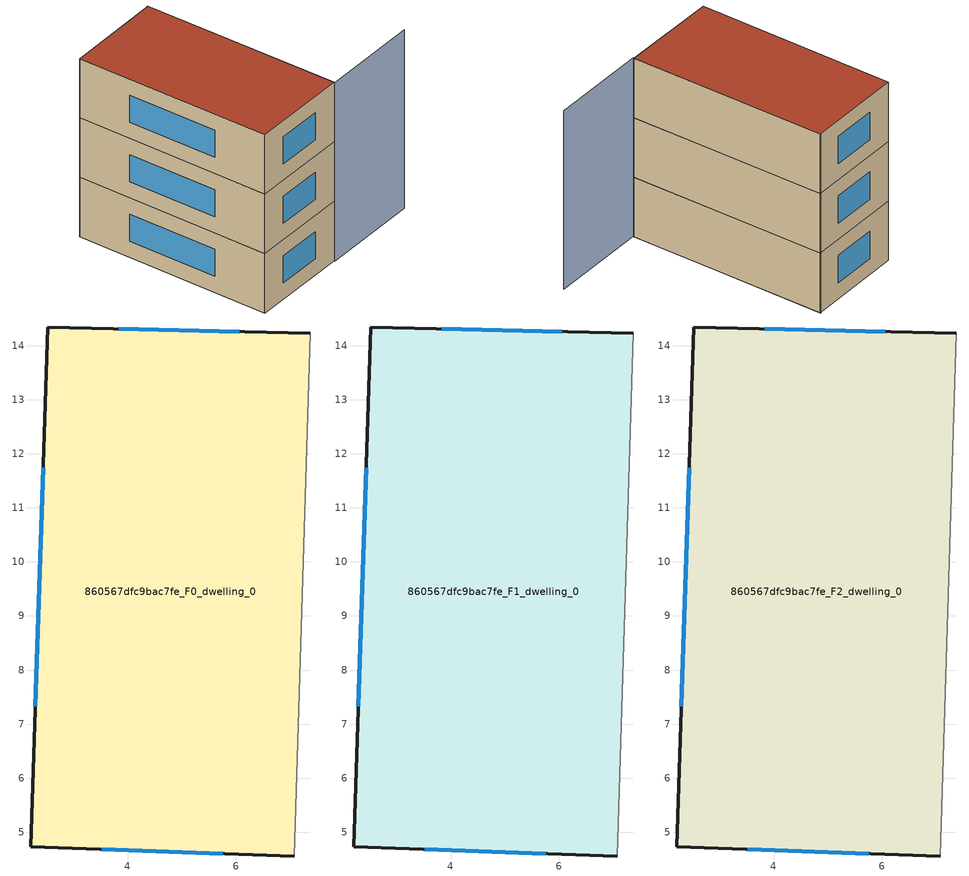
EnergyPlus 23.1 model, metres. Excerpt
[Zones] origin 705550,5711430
860567dfc9bac7fe_F0_dwelling_0
 floor ground (EU_floor_Construction): 7.38,14.24 7.08,4.56 2.2,4.73 2.52,14.35 z0
 wall outside (EU_wall_Construction): 7.38,14.24 2.52,14.35 2.2,4.73 7.08,4.56 z0:3
 wall adiabatic (EU_wall_Construction): 7.08,4.56 7.38,14.24 z0:3
 window (EU_Window_Construction): 6.07,14.27 3.84,14.32 / 3.52,4.68 5.76,4.6 / 2.43,11.75 2.29,7.33 z0.81:2.19
860567dfc9bac7fe_F1_dwelling_0
 floor to 860567dfc9bac7fe_F0_dwelling_0 (EU_floor_Construction): 7.38,14.24 7.08,4.56 2.2,4.73 2.52,14.35 z3
 wall outside (EU_wall_Construction): 7.38,14.24 2.52,14.35 2.2,4.73 7.08,4.56 z3:6
 wall adiabatic (EU_wall_Construction): 7.08,4.56 7.38,14.24 z3:6
 window (EU_Window_Construction): 6.07,14.27 3.84,14.32 / 3.52,4.68 5.76,4.6 / 2.43,11.75 2.29,7.33 z3.81:5.19
860567dfc9bac7fe_F2_dwelling_0
 floor to 860567dfc9bac7fe_F1_dwelling_0 (EU_floor_Construction): 7.38,14.24 7.08,4.56 2.2,4.73 2.52,14.35 z6
 wall outside (EU_wall_Construction): 7.38,14.24 2.52,14.35 2.2,4.73 7.08,4.56 z6:9
 wall adiabatic (EU_wall_Construction): 7.08,4.56 7.38,14.24 z6:9
 window (EU_Window_Construction): 6.07,14.27 3.84,14.32 / 3.52,4.68 5.76,4.6 / 2.43,11.75 2.29,7.33 z6.81:8.19
 roof outside (EU_roof_Construction): 7.08,4.56 7.38,14.24 2.52,14.35 2.2,4.73 z9
shading: 12,4.38 7.08,4.53 / 7.08,4.53 7.37,14.27 z0:9
[Building]
EU S2 Campaign: North Axis=0; Terrain=City; Solar Distribution=FullExterior
[Site:Location]
London: Latitude=51.5; Longitude=-0.5; Time Zone=0; Elevation=25
[SizingPeriod:WeatherFileDays]
AnnualSizingPeriod: Begin Month=1; Begin Day of Month=1; End Month=12; End Day of Month=31; Day of Week for Start Day=Monday; Use Weather File Daylight Saving Period=No; Use Weather File Rain and Snow Indicators=No
[MATERIAL]
EU_InternalMass_Material: Roughness=MediumRough; Thickness=0.1; Conductivity=1; Density=1800; Specific Heat=900; Thermal Absorptance=0.9; Solar Absorptance=0.7; Visible Absorptance=0.7
[MATERIAL:NOMASS] Roughness=MediumRough; Thermal Absorptance=0.9; Solar Absorptance=0.7; Visible Absorptance=0.7
Name | Thermal Resistance
EU_wall_NoMass | 0.727863
EU_roof_NoMass | 0.773354
EU_floor_NoMass | 1.79329
[WINDOWMATERIAL:SIMPLEGLAZINGSYSTEM]
EU_Window_SimpleGlazing: UFactor=2.58614; Solar Heat Gain Coefficient=0.76; Visible Transmittance=0.76
[CONSTRUCTION]
EU_wall_Construction: EU_wall_NoMass
EU_roof_Construction: EU_roof_NoMass
EU_floor_Construction: EU_floor_NoMass
EU_Window_Construction: EU_Window_SimpleGlazing
EU_InternalMass_Construction: EU_InternalMass_Material
[ZONE] Type=1; Multiplier=1; Ceiling Height=autocalculate; Floor Area=autocalculate; Part of Total Floor Area=Yes
Name | Volume
860567dfc9bac7fe_F0_dwelling_0 | 141.104
860567dfc9bac7fe_F1_dwelling_0; 860567dfc9bac7fe_F2_dwelling_0 | 141.105
[INTERNALMASS] Construction=EU_InternalMass_Construction; Surface Area=47.0349
Name | Zone or ZoneList
860567dfc9bac7fe_F0_dwelling_0_EU_InternalMass | 860567dfc9bac7fe_F0_dwelling_0
860567dfc9bac7fe_F1_dwelling_0_EU_InternalMass | 860567dfc9bac7fe_F1_dwelling_0
860567dfc9bac7fe_F2_dwelling_0_EU_InternalMass | 860567dfc9bac7fe_F2_dwelling_0
[OTHEREQUIPMENT] Fuel Type=Electricity; Design Level Calculation Method=Watts/Area; Power per Zone Floor Area=1; Fraction Latent=0; Fraction Radiant=0; Fraction Lost=0; Carbon Dioxide Generation Rate=0; EndUse Subcategory=EU_Step8_InternalGains
Name | Zone or ZoneList or Space or SpaceList | Schedule
EU_Step8_InternalGain_860567dfc9bac7fe_F0_dwelling_0_f000 | 860567dfc9bac7fe_F0_dwelling_0 | EU_Step8_GainSchedule_860567dfc9bac7fe_F0_dwelling_0_f000
EU_Step8_InternalGain_860567dfc9bac7fe_F1_dwelling_0_f000 | 860567dfc9bac7fe_F1_dwelling_0 | EU_Step8_GainSchedule_860567dfc9bac7fe_F1_dwelling_0_f000
EU_Step8_InternalGain_860567dfc9bac7fe_F2_dwelling_0_f000 | 860567dfc9bac7fe_F2_dwelling_0 | EU_Step8_GainSchedule_860567dfc9bac7fe_F2_dwelling_0_f000
[ZONEVENTILATION:DESIGNFLOWRATE] Schedule=EU_AlwaysOn; Design Flow Rate Calculation Method=AirChanges/Hour; Air Changes per Hour=0.484901; Ventilation Type=Natural; Fan Pressure Rise=0; Fan Total Efficiency=1; Constant Term Coefficient=1; Temperature Term Coefficient=0; Velocity Term Coefficient=0; Velocity Squared Term Coefficient=0; Minimum Indoor Temperature=-100; Maximum Indoor Temperature=100; Delta Temperature=-100; Minimum Outdoor Temperature=-100; Maximum Outdoor Temperature=100; Maximum Wind Speed=40
Name | Zone or ZoneList or Space or SpaceList
EU_ConstantAir_860567dfc9bac7fe_F0_dwelling_0 | 860567dfc9bac7fe_F0_dwelling_0
EU_ConstantAir_860567dfc9bac7fe_F1_dwelling_0 | 860567dfc9bac7fe_F1_dwelling_0
EU_ConstantAir_860567dfc9bac7fe_F2_dwelling_0 | 860567dfc9bac7fe_F2_dwelling_0
[HVACTEMPLATE:THERMOSTAT] Constant Heating Setpoint=20; Constant Cooling Setpoint=50
EU_HeatOnly_860567dfc9bac7fe_F0_dwelling_0; EU_HeatOnly_860567dfc9bac7fe_F1_dwelling_0; EU_HeatOnly_860567dfc9bac7fe_F2_dwelling_0
[HVACTEMPLATE:ZONE:IDEALLOADSAIRSYSTEM] System Availability Schedule=EU_AlwaysOn; Maximum Heating Supply Air Temperature=50; Minimum Cooling Supply Air Temperature=13; Maximum Heating Supply Air Humidity Ratio=0.0156; Minimum Cooling Supply Air Humidity Ratio=0.0077; Heating Limit=NoLimit; Cooling Limit=NoLimit; Heating Availability Schedule=EU_AlwaysOn; Cooling Availability Schedule=EU_CoolingOff; Dehumidification Control Type=ConstantSensibleHeatRatio; Cooling Sensible Heat Ratio=0.7; Dehumidification Setpoint=60; Humidification Control Type=None; Humidification Setpoint=30; Outdoor Air Method=None; Outdoor Air Flow Rate per Person=0.00944; Outdoor Air Flow Rate per Zone Floor Area=0; Outdoor Air Flow Rate per Zone=0; Demand Controlled Ventilation Type=None; Outdoor Air Economizer Type=NoEconomizer; Heat Recovery Type=None; Sensible Heat Recovery Effectiveness=0.7; Latent Heat Recovery Effectiveness=0.65
Name | Template Thermostat
860567dfc9bac7fe_F0_dwelling_0 | EU_HeatOnly_860567dfc9bac7fe_F0_dwelling_0
860567dfc9bac7fe_F1_dwelling_0 | EU_HeatOnly_860567dfc9bac7fe_F1_dwelling_0
860567dfc9bac7fe_F2_dwelling_0 | EU_HeatOnly_860567dfc9bac7fe_F2_dwelling_0
[SIZING:ZONE] Zone Cooling Design Supply Air Temperature Input Method=SupplyAirTemperature; Zone Cooling Design Supply Air Temperature=13; Zone Heating Design Supply Air Temperature Input Method=SupplyAirTemperature; Zone Heating Design Supply Air Temperature=50; Zone Cooling Design Supply Air Humidity Ratio=0.008; Zone Heating Design Supply Air Humidity Ratio=0.008; Cooling Design Air Flow Method=DesignDay; Cooling Design Air Flow Rate=0; Cooling Minimum Air Flow per Zone Floor Area=0.000762; Cooling Minimum Air Flow=0; Cooling Minimum Air Flow Fraction=0.2; Heating Design Air Flow Method=DesignDay; Heating Design Air Flow Rate=0; Heating Maximum Air Flow per Zone Floor Area=0.002032; Heating Maximum Air Flow=0.141576; Heating Maximum Air Flow Fraction=0.3; Account for Dedicated Outdoor Air System=No; Dedicated Outdoor Air System Control Strategy=NeutralSupplyAir; Dedicated Outdoor Air Low Setpoint Temperature for Design=autosize; Dedicated Outdoor Air High Setpoint Temperature for Design=autosize; Zone Load Sizing Method=Sensible Load Only No Latent Load; Zone Latent Cooling Design Supply Air Humidity Ratio Input Method=HumidityRatioDifference; Zone Cooling Design Supply Air Humidity Ratio Difference=0.005; Zone Latent Heating Design Supply Air Humidity Ratio Input Method=HumidityRatioDifference; Zone Humidification Design Supply Air Humidity Ratio Difference=0.005
860567dfc9bac7fe_F0_dwelling_0; 860567dfc9bac7fe_F1_dwelling_0; 860567dfc9bac7fe_F2_dwelling_0
[SCHEDULE:CONSTANT]
Name | Hourly Value
EU_AlwaysOn | 1
EU_CoolingOff | 0
[SCHEDULE:FILE] Column Number=1; Rows to Skip at Top=0; Number of Hours of Data=8760; Column Separator=Comma; Interpolate to Timestep=No; Minutes per Item=60; Adjust Schedule for Daylight Savings=Yes
Name | File
EU_Step8_GainSchedule_860567dfc9bac7fe_F0_dwelling_0_f000 | ../../schedules/860567dfc9bac7fe/860567dfc9bac7fe_F0_dwelling_0_f000_gain.csv
EU_Step8_GainSchedule_860567dfc9bac7fe_F1_dwelling_0_f000 | ../../schedules/860567dfc9bac7fe/860567dfc9bac7fe_F1_dwelling_0_f000_gain.csv
EU_Step8_GainSchedule_860567dfc9bac7fe_F2_dwelling_0_f000 | ../../schedules/860567dfc9bac7fe/860567dfc9bac7fe_F2_dwelling_0_f000_gain.csv
